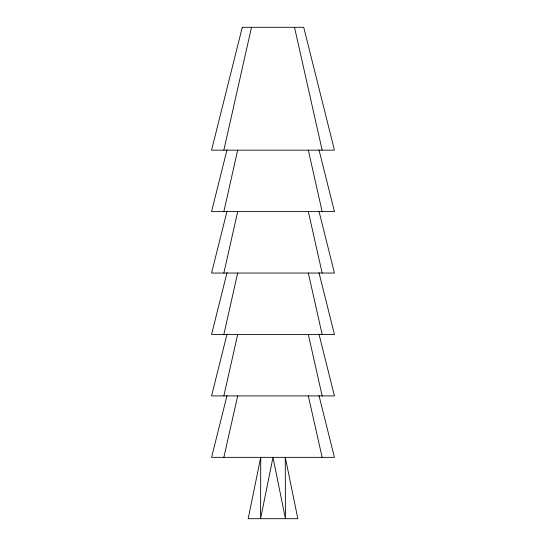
<?xml version="1.0" encoding="UTF-8"?>
<svg xmlns="http://www.w3.org/2000/svg" width="546" height="546" viewBox="0 0 546 546"><rect width="100%" height="100%" fill="white"/><g stroke="black" fill="none" stroke-linecap="round" stroke-linejoin="round"><path stroke-width="0.82" d="M223.853 150.17L251.494 27.3M223.853 211.609L237.674 150.17M223.853 273.041L237.674 211.609M223.853 334.48L237.674 273.041M223.853 395.918L237.674 334.48M223.853 457.35L237.674 395.918M227.027 149.761L211.561 211.609L334.439 211.609L318.973 149.761M227.027 211.193L211.561 273.041L334.439 273.041L318.973 211.193M227.027 272.631L211.561 334.48L334.439 334.48L318.973 272.631M227.027 334.07L211.561 395.918L334.439 395.918L318.973 334.07M227.027 395.502L211.561 457.35L334.439 457.35L318.973 395.502M294.506 27.3L322.147 150.17M308.326 150.17L322.147 211.609M308.326 211.609L322.147 273.041M308.326 273.041L322.147 334.48M308.326 334.48L322.147 395.918M308.326 395.918L322.147 457.35M260.715 457.35L260.585 518.7L273 457.35L285.415 518.7L285.285 457.35L297.829 518.7L248.171 518.7L260.715 457.35M242.281 27.3L211.561 150.17L334.439 150.17L303.719 27.3L242.281 27.3"/></g></svg>
